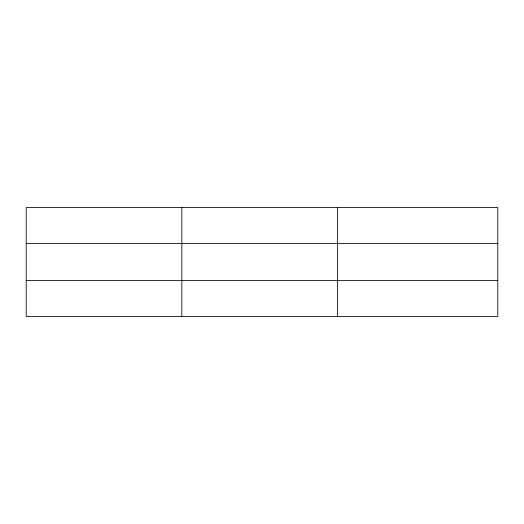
<?xml version="1.0" encoding="UTF-8"?>
<svg xmlns="http://www.w3.org/2000/svg" width="524" height="524" viewBox="0 0 524 524"><rect width="100%" height="100%" fill="white"/><g stroke="black" fill="none" stroke-linecap="round" stroke-linejoin="round"><path stroke-width="0.79" d="M181.828 316.47L181.828 207.53M337.456 316.47L337.456 207.53M497.8 243.477L497.8 207.53L26.2 207.53L26.2 316.47L497.8 316.47L497.8 243.477L26.2 243.477M26.2 280.523L497.8 280.523"/></g></svg>
